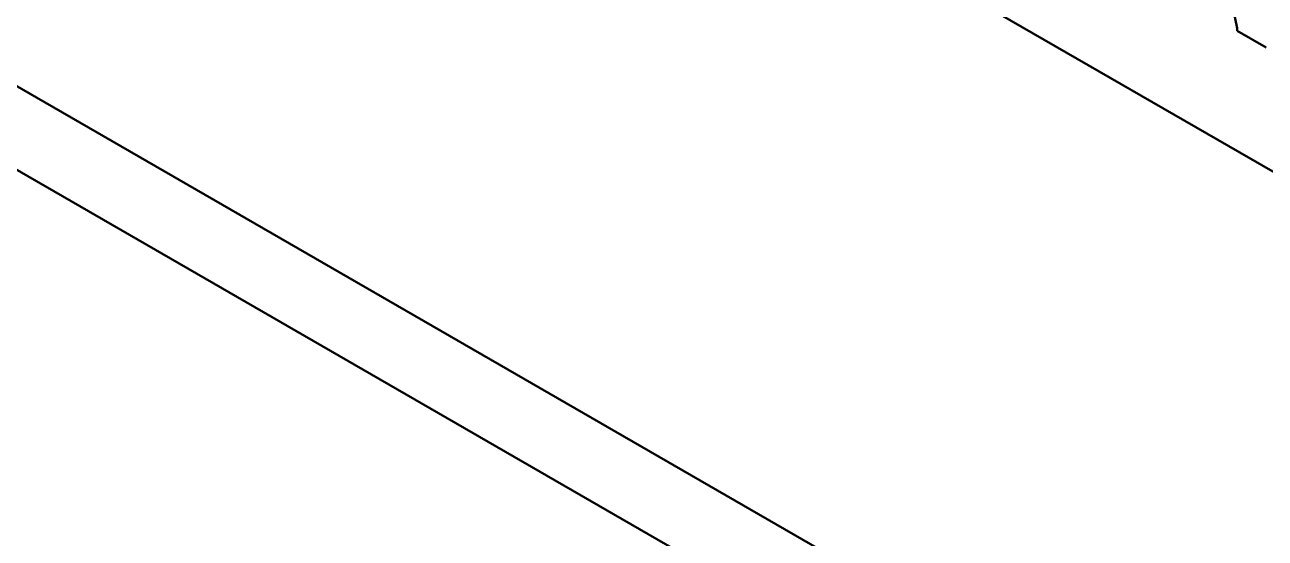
# Model space of a CAD drawing. Header units: millimetres. Extents: x 3100 to 5091, y 868 to 1900.
# Drawn here: x 3950.9 to 3970.26, y 1569.63 to 1577.65 of the extents above; entities that cross this region are included whole.
import ezdxf

# ---------------------------------------------------------------- set-up
doc = ezdxf.new("R2010")
doc.units = ezdxf.units.MM
doc.header["$LTSCALE"] = 1.8
doc.layers.add('외형선(ISO)', color=7, linetype='Continuous', lineweight=50)

msp = doc.modelspace()

# ---------------------------------------------------------------- linework, layer by layer
at = {"layer": '외형선(ISO)'}
for p, q in [((3932.699, 1587.128), (3994.924, 1551.202)), ((3994.924, 1549.896), (3932.699, 1585.822)), ((3953.577, 1585.057), (3982.568, 1568.318)), ((3969.77, 1577.871), (3969.826, 1577.594)), ((3969.826, 1577.553), (3969.826, 1577.594)), ((3970.279, 1577.292), (3969.826, 1577.553))]:
    msp.add_line(p, q, dxfattribs=at)

doc.saveas('drawing.dxf')
